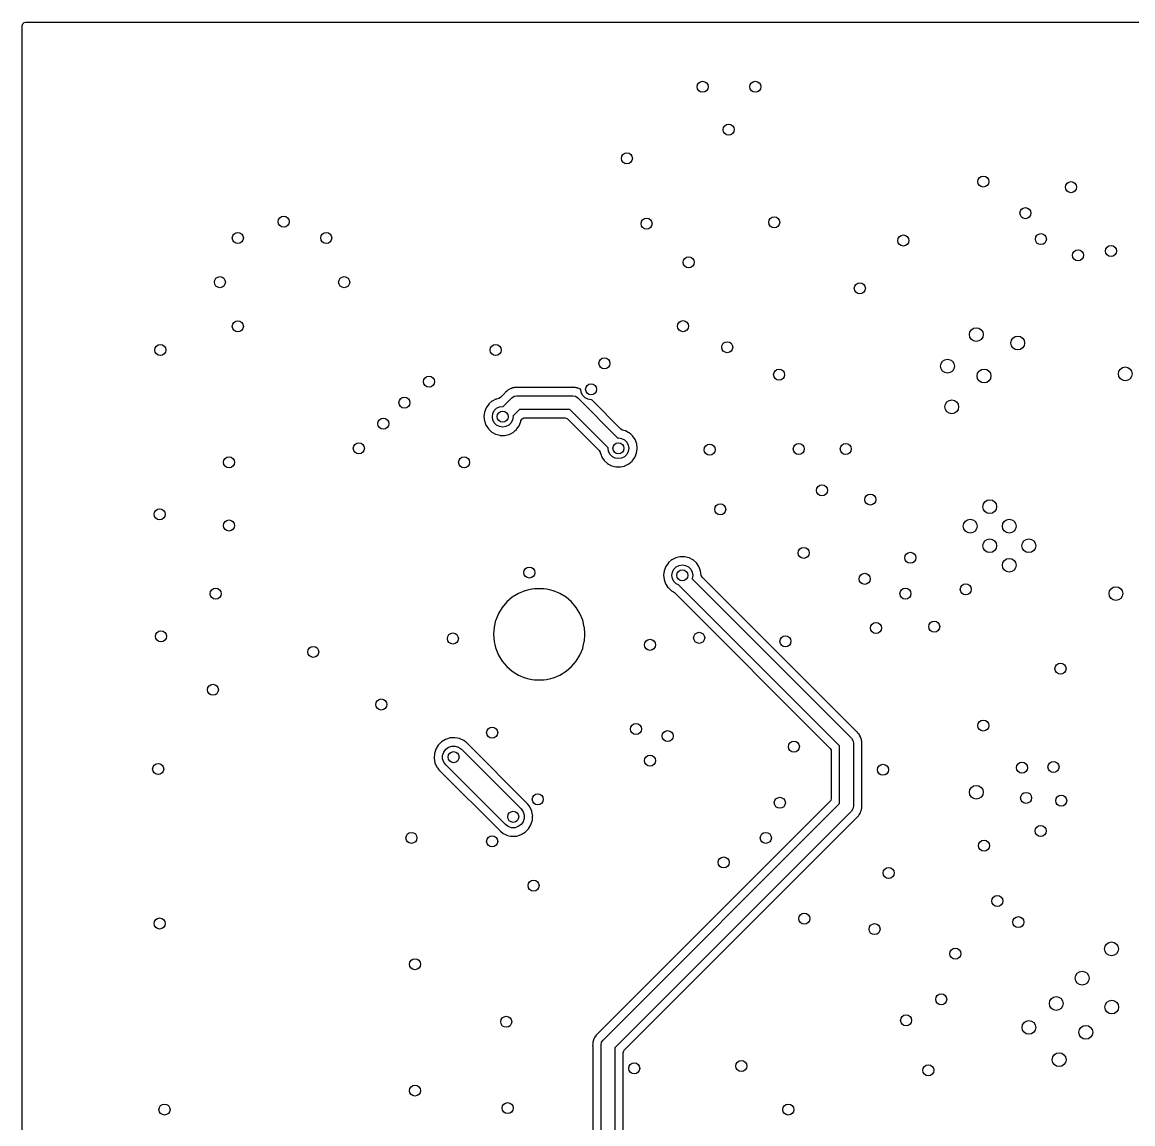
# Model space of a CAD drawing. Extents: x 4.14 to 7.68, y -5.31 to -1.77.
# Drawn here: x 4.135 to 5.718, y -3.342 to -1.773 of the extents above; entities that cross this region are included whole.
import ezdxf

# ---------------------------------------------------------------- set-up
doc = ezdxf.new("R2010")
doc.units = 0
doc.header["$MEASUREMENT"] = 0
doc.layers.add('BLACK', color=7, linetype='CONTINUOUS')

msp = doc.modelspace()

# ---------------------------------------------------------------- linework, layer by layer
at = {"layer": 'BLACK', "linetype": 'CONTINUOUS'}
for p, q in [((4.13522, -1.77797), (4.136, -1.77529)), ((4.13522, -5.30864), (4.13522, -1.77797)), ((4.136, -1.77529), (4.13812, -1.77346)), ((4.13812, -1.77346), (4.14018, -1.77301)), ((4.14018, -1.77301), (7.67085, -1.77301)), ((4.83186, -2.29474), (4.83066, -2.2954)), ((4.83216, -2.29458), (4.83186, -2.29474)), ((4.83186, -2.29474), (4.83186, -2.29474)), ((4.83249, -2.2945), (4.83216, -2.29458)), ((4.83274, -2.29444), (4.83249, -2.2945)), ((4.83249, -2.2945), (4.83249, -2.2945)), ((4.83357, -2.29416), (4.83274, -2.29444)), ((4.83381, -2.29406), (4.83357, -2.29416)), ((4.83412, -2.29393), (4.83381, -2.29406)), ((4.83381, -2.29406), (4.83381, -2.29406)), ((4.83539, -2.29375), (4.83412, -2.29393)), ((4.83581, -2.2937), (4.83539, -2.29375)), ((4.83627, -2.29361), (4.83581, -2.2937)), ((4.83761, -2.2933), (4.83627, -2.29361)), ((4.83794, -2.29322), (4.83761, -2.2933)), ((4.84021, -2.29332), (4.83794, -2.29322)), ((4.84038, -2.29332), (4.84021, -2.29332)), ((4.84059, -2.29333), (4.84038, -2.29332)), ((4.91776, -2.29333), (4.84059, -2.29333)), ((4.91858, -2.29326), (4.91776, -2.29333)), ((4.91898, -2.29319), (4.91858, -2.29326)), ((4.91931, -2.29313), (4.91898, -2.29319)), ((4.91898, -2.29319), (4.91898, -2.29319)), ((4.92049, -2.29326), (4.91931, -2.29313)), ((4.92089, -2.2933), (4.92049, -2.29326)), ((4.92141, -2.29333), (4.92089, -2.2933)), ((4.92277, -2.29333), (4.92141, -2.29333)), ((4.92287, -2.29333), (4.92277, -2.29333)), ((4.9229, -2.29334), (4.92287, -2.29333)), ((4.92287, -2.29333), (4.92287, -2.29333)), ((4.9232, -2.29336), (4.9229, -2.29334)), ((4.92376, -2.29352), (4.9232, -2.29336)), ((4.92463, -2.29369), (4.92376, -2.29352)), ((4.92488, -2.29372), (4.92463, -2.29369)), ((4.92522, -2.29375), (4.92488, -2.29372)), ((4.92488, -2.29372), (4.92488, -2.29372)), ((4.926, -2.29406), (4.92522, -2.29375)), ((4.92681, -2.29439), (4.926, -2.29406)), ((4.92725, -2.29454), (4.92681, -2.29439)), ((4.92857, -2.29492), (4.92725, -2.29454)), ((4.9289, -2.29501), (4.92857, -2.29492)), ((4.92857, -2.29492), (4.92857, -2.29492)), ((4.9294, -2.29533), (4.9289, -2.29501)), ((4.8104, -2.31003), (4.80521, -2.31271)), ((4.81066, -2.30989), (4.8104, -2.31003)), ((4.8104, -2.31003), (4.8104, -2.31003)), ((4.81095, -2.30982), (4.81066, -2.30989)), ((4.8143, -2.30902), (4.81095, -2.30982)), ((4.81095, -2.30982), (4.81095, -2.30982)), ((4.81665, -2.3077), (4.8143, -2.30902)), ((4.82309, -2.30126), (4.81665, -2.3077)), ((4.82073, -2.32035), (4.83304, -2.30804)), ((4.82362, -2.30063), (4.82309, -2.30126)), ((4.82386, -2.3003), (4.82362, -2.30063)), ((4.82405, -2.30002), (4.82386, -2.3003)), ((4.82386, -2.3003), (4.82386, -2.3003)), ((4.82529, -2.29903), (4.82405, -2.30002)), ((4.82567, -2.29868), (4.82529, -2.29903)), ((4.82664, -2.29771), (4.82567, -2.29868)), ((4.82696, -2.29744), (4.82664, -2.29771)), ((4.82748, -2.29715), (4.82696, -2.29744)), ((4.82821, -2.29666), (4.82748, -2.29715)), ((4.8284, -2.2965), (4.82821, -2.29666)), ((4.82867, -2.29629), (4.8284, -2.2965)), ((4.82898, -2.29615), (4.82867, -2.29629)), ((4.83024, -2.29561), (4.82898, -2.29615)), ((4.82898, -2.29615), (4.82898, -2.29615)), ((4.83066, -2.2954), (4.83024, -2.29561)), ((4.83304, -2.30804), (4.83623, -2.30591)), ((4.83304, -2.30804), (4.83304, -2.30804)), ((4.83623, -2.30591), (4.84, -2.30516)), ((4.84, -2.30516), (4.92, -2.30516)), ((4.92, -2.30516), (4.92377, -2.30591)), ((4.92377, -2.30591), (4.92696, -2.30804)), ((4.92696, -2.30804), (4.98427, -2.36535)), ((4.93019, -2.29572), (4.9294, -2.29533)), ((4.93074, -2.29594), (4.93019, -2.29572)), ((4.93129, -2.29636), (4.93074, -2.29594)), ((4.93196, -2.30056), (4.93129, -2.29636)), ((4.93406, -2.30468), (4.93196, -2.30056)), ((4.93732, -2.30794), (4.93406, -2.30468)), ((4.94144, -2.31004), (4.93732, -2.30794)), ((4.946, -2.31076), (4.94144, -2.31004)), ((4.94636, -2.31071), (4.946, -2.31076)), ((4.98834, -2.35269), (4.94636, -2.31071)), ((4.79639, -2.32234), (4.79405, -2.32834)), ((4.80009, -2.31707), (4.79639, -2.32234)), ((4.80032, -2.31688), (4.80009, -2.31707)), ((4.80472, -2.31304), (4.80032, -2.31688)), ((4.80032, -2.31688), (4.80032, -2.31688)), ((4.80494, -2.31284), (4.80472, -2.31304)), ((4.80472, -2.31304), (4.80472, -2.31304)), ((4.80521, -2.31271), (4.80494, -2.31284)), ((4.80596, -2.33044), (4.80806, -2.32632)), ((4.80806, -2.32632), (4.81132, -2.32306)), ((4.81132, -2.32306), (4.81544, -2.32096)), ((4.81544, -2.32096), (4.82, -2.32024)), ((4.82, -2.32024), (4.82073, -2.32035)), ((4.84408, -2.32484), (4.83465, -2.33427)), ((4.91592, -2.32484), (4.84408, -2.32484)), ((4.97035, -2.37927), (4.91592, -2.32484)), ((4.79405, -2.32834), (4.79321, -2.33472)), ((4.79321, -2.33472), (4.79392, -2.34112)), ((4.79392, -2.34112), (4.79402, -2.3414)), ((4.79402, -2.3414), (4.79402, -2.3414)), ((4.79402, -2.3414), (4.79432, -2.34221)), ((4.79432, -2.34221), (4.79613, -2.34716)), ((4.80524, -2.335), (4.80596, -2.33044)), ((4.80596, -2.33956), (4.80524, -2.335)), ((4.80806, -2.34368), (4.80596, -2.33956)), ((4.83404, -2.33956), (4.83194, -2.34368)), ((4.83476, -2.335), (4.83404, -2.33956)), ((4.83465, -2.33427), (4.83476, -2.335)), ((4.84348, -2.34791), (4.84588, -2.34193)), ((4.84588, -2.34193), (4.846, -2.34105)), ((4.846, -2.34105), (4.84716, -2.33851)), ((4.84716, -2.33851), (4.84741, -2.33824)), ((4.84741, -2.33824), (4.84752, -2.33813)), ((4.84752, -2.33813), (4.84998, -2.33679)), ((4.84998, -2.33679), (4.85103, -2.33667)), ((4.85103, -2.33667), (4.90897, -2.33667)), ((4.90897, -2.33667), (4.91165, -2.33746)), ((4.91165, -2.33746), (4.91248, -2.33813)), ((4.91248, -2.33813), (4.95749, -2.38314)), ((4.79613, -2.34716), (4.7963, -2.34741)), ((4.7963, -2.34741), (4.7963, -2.34741)), ((4.7963, -2.34741), (4.79955, -2.35226)), ((4.79955, -2.35226), (4.79955, -2.35226)), ((4.79955, -2.35226), (4.79972, -2.3525)), ((4.79972, -2.3525), (4.80448, -2.35684)), ((4.80448, -2.35684), (4.80561, -2.35745)), ((4.80561, -2.35745), (4.80988, -2.35977)), ((4.81132, -2.34694), (4.80806, -2.34368)), ((4.81544, -2.34904), (4.81132, -2.34694)), ((4.82, -2.34976), (4.81544, -2.34904)), ((4.82456, -2.34904), (4.82, -2.34976)), ((4.82868, -2.34694), (4.82456, -2.34904)), ((4.83194, -2.34368), (4.82868, -2.34694)), ((4.82907, -2.36021), (4.83483, -2.35731)), ((4.83483, -2.35731), (4.83771, -2.35485)), ((4.83771, -2.35485), (4.83949, -2.35333)), ((4.83949, -2.35333), (4.83972, -2.35313)), ((4.83949, -2.35333), (4.83949, -2.35333)), ((4.83972, -2.35313), (4.84017, -2.3525)), ((4.84017, -2.3525), (4.8433, -2.34815)), ((4.8433, -2.34815), (4.84348, -2.34791)), ((4.8433, -2.34815), (4.8433, -2.34815)), ((4.99064, -2.354), (4.98834, -2.35269)), ((4.9946, -2.35499), (4.99064, -2.354)), ((4.99486, -2.35513), (4.9946, -2.35499)), ((4.99899, -2.35731), (4.99486, -2.35513)), ((4.99486, -2.35513), (4.99486, -2.35513)), ((5.00029, -2.358), (4.99899, -2.35731)), ((5.00251, -2.35998), (5.00029, -2.358)), ((4.80988, -2.35977), (4.80988, -2.35977)), ((4.80988, -2.35977), (4.81014, -2.35991)), ((4.81014, -2.35991), (4.81043, -2.35998)), ((4.81043, -2.35998), (4.81607, -2.36147)), ((4.81607, -2.36147), (4.81607, -2.36147)), ((4.81607, -2.36147), (4.81636, -2.36154)), ((4.81636, -2.36154), (4.81964, -2.36159)), ((4.81964, -2.36159), (4.8225, -2.36164)), ((4.8225, -2.36164), (4.8225, -2.36164)), ((4.8225, -2.36164), (4.8228, -2.36164)), ((4.8228, -2.36164), (4.82309, -2.36158)), ((4.82309, -2.36158), (4.82878, -2.36027)), ((4.82309, -2.36158), (4.82309, -2.36158)), ((4.82878, -2.36027), (4.82907, -2.36021)), ((4.98427, -2.36535), (4.985, -2.36524)), ((4.985, -2.36524), (4.98956, -2.36596)), ((4.98956, -2.36596), (4.99368, -2.36806)), ((4.99368, -2.36806), (4.99694, -2.37132)), ((4.99694, -2.37132), (4.99904, -2.37544)), ((5.00437, -2.36164), (5.00251, -2.35998)), ((5.0051, -2.36228), (5.00437, -2.36164)), ((5.00874, -2.36759), (5.0051, -2.36228)), ((5.01102, -2.37361), (5.00874, -2.36759)), ((5.01179, -2.38), (5.01102, -2.37361)), ((4.95749, -2.38314), (4.9588, -2.38553)), ((4.9588, -2.38553), (4.95882, -2.38553)), ((4.95882, -2.38553), (4.95883, -2.3856)), ((4.95883, -2.3856), (4.95883, -2.3856)), ((4.95883, -2.3856), (4.95883, -2.38561)), ((4.95883, -2.38561), (4.95889, -2.38582)), ((4.95889, -2.38582), (4.95892, -2.38612)), ((4.95892, -2.38612), (4.96113, -2.39216)), ((4.97024, -2.38), (4.97035, -2.37927)), ((4.97096, -2.38456), (4.97024, -2.38)), ((4.97306, -2.38868), (4.97096, -2.38456)), ((4.97632, -2.39194), (4.97306, -2.38868)), ((4.99694, -2.38868), (4.99368, -2.39194)), ((4.99904, -2.38456), (4.99694, -2.38868)), ((4.99904, -2.37544), (4.99976, -2.38)), ((4.99976, -2.38), (4.99904, -2.38456)), ((5.00848, -2.39291), (5.01088, -2.38693)), ((5.01088, -2.38693), (5.01178, -2.38056)), ((5.01178, -2.38056), (5.01179, -2.38)), ((4.96113, -2.39216), (4.9613, -2.39241)), ((4.9613, -2.39241), (4.9613, -2.39241)), ((4.9613, -2.39241), (4.96455, -2.39726)), ((4.96455, -2.39726), (4.96455, -2.39726)), ((4.96455, -2.39726), (4.96472, -2.3975)), ((4.96472, -2.3975), (4.96948, -2.40184)), ((4.96948, -2.40184), (4.97061, -2.40245)), ((4.97061, -2.40245), (4.97488, -2.40477)), ((4.97488, -2.40477), (4.97488, -2.40477)), ((4.97488, -2.40477), (4.97514, -2.40491)), ((4.97514, -2.40491), (4.97543, -2.40498)), ((4.97543, -2.40498), (4.98107, -2.40647)), ((4.98044, -2.39404), (4.97632, -2.39194)), ((4.985, -2.39476), (4.98044, -2.39404)), ((4.98956, -2.39404), (4.985, -2.39476)), ((4.98809, -2.40658), (4.99378, -2.40527)), ((4.99368, -2.39194), (4.98956, -2.39404)), ((4.99378, -2.40527), (4.99407, -2.40521)), ((4.99407, -2.40521), (4.99983, -2.40231)), ((4.99983, -2.40231), (5.00472, -2.39813)), ((5.00472, -2.39813), (5.00517, -2.3975)), ((5.00517, -2.3975), (5.0083, -2.39315)), ((5.0083, -2.39315), (5.00848, -2.39291)), ((5.0083, -2.39315), (5.0083, -2.39315)), ((4.98107, -2.40647), (4.98107, -2.40647)), ((4.98107, -2.40647), (4.98136, -2.40654)), ((4.98136, -2.40654), (4.98464, -2.40659)), ((4.98464, -2.40659), (4.9875, -2.40664)), ((4.9875, -2.40664), (4.9875, -2.40664)), ((4.9875, -2.40664), (4.9878, -2.40664)), ((4.9878, -2.40664), (4.98809, -2.40658)), ((4.98809, -2.40658), (4.98809, -2.40658)), ((5.05609, -2.54307), (5.05239, -2.54834)), ((5.05632, -2.54288), (5.05609, -2.54307)), ((5.06072, -2.53904), (5.05632, -2.54288)), ((5.05632, -2.54288), (5.05632, -2.54288)), ((5.06094, -2.53884), (5.06072, -2.53904)), ((5.06072, -2.53904), (5.06072, -2.53904)), ((5.06666, -2.53589), (5.06094, -2.53884)), ((5.06695, -2.53582), (5.06666, -2.53589)), ((5.07263, -2.53446), (5.06695, -2.53582)), ((5.06695, -2.53582), (5.06695, -2.53582)), ((5.06732, -2.54906), (5.07144, -2.54696)), ((5.07144, -2.54696), (5.076, -2.54624)), ((5.07292, -2.53439), (5.07263, -2.53446)), ((5.07263, -2.53446), (5.07263, -2.53446)), ((5.07638, -2.53441), (5.07292, -2.53439)), ((5.076, -2.54624), (5.08056, -2.54696)), ((5.07906, -2.53442), (5.07638, -2.53441)), ((5.07936, -2.53442), (5.07906, -2.53442)), ((5.07906, -2.53442), (5.07906, -2.53442)), ((5.07965, -2.53449), (5.07936, -2.53442)), ((5.08359, -2.53548), (5.07965, -2.53449)), ((5.07965, -2.53449), (5.07965, -2.53449)), ((5.08056, -2.54696), (5.08468, -2.54906)), ((5.0856, -2.53599), (5.08359, -2.53548)), ((5.08586, -2.53613), (5.0856, -2.53599)), ((5.09103, -2.53886), (5.08586, -2.53613)), ((5.08586, -2.53613), (5.08586, -2.53613)), ((5.09129, -2.539), (5.09103, -2.53886)), ((5.0961, -2.54328), (5.09129, -2.539)), ((5.09974, -2.54859), (5.0961, -2.54328)), ((5.05005, -2.55434), (5.04921, -2.56072)), ((5.04921, -2.56072), (5.04992, -2.56712)), ((5.05239, -2.54834), (5.05005, -2.55434)), ((5.06124, -2.561), (5.06196, -2.55644)), ((5.06196, -2.56556), (5.06124, -2.561)), ((5.06196, -2.55644), (5.06406, -2.55232)), ((5.06406, -2.55232), (5.06732, -2.54906)), ((5.08468, -2.54906), (5.08794, -2.55232)), ((5.08794, -2.55232), (5.09004, -2.55644)), ((5.09004, -2.55644), (5.09076, -2.561)), ((5.09076, -2.561), (5.09004, -2.56556)), ((5.10202, -2.55461), (5.09974, -2.54859)), ((5.10205, -2.55491), (5.10202, -2.55461)), ((5.10274, -2.5606), (5.10205, -2.55491)), ((5.10282, -2.56105), (5.10274, -2.5606)), ((5.10416, -2.56351), (5.10282, -2.56105)), ((5.32374, -2.78309), (5.10416, -2.56351)), ((5.04992, -2.56712), (5.05213, -2.57316)), ((5.05213, -2.57316), (5.0523, -2.57341)), ((5.0523, -2.57341), (5.0523, -2.57341)), ((5.0523, -2.57341), (5.05555, -2.57826)), ((5.05555, -2.57826), (5.05555, -2.57826)), ((5.05555, -2.57826), (5.05572, -2.5785)), ((5.05572, -2.5785), (5.06048, -2.58284)), ((5.06406, -2.56968), (5.06196, -2.56556)), ((5.06732, -2.57294), (5.06406, -2.56968)), ((5.07079, -2.57471), (5.06732, -2.57294)), ((5.30016, -2.80408), (5.07079, -2.57471)), ((5.09004, -2.56556), (5.08985, -2.56593)), ((5.08985, -2.56593), (5.31696, -2.79304)), ((4.83369, -2.59227), (4.82591, -2.59891)), ((4.84241, -2.58692), (4.83369, -2.59227)), ((4.84259, -2.58685), (4.84241, -2.58692)), ((4.85168, -2.58308), (4.84259, -2.58685)), ((4.84259, -2.58685), (4.84259, -2.58685)), ((4.85186, -2.58301), (4.85168, -2.58308)), ((4.85168, -2.58308), (4.85168, -2.58308)), ((4.85534, -2.58217), (4.85186, -2.58301)), ((4.86161, -2.58067), (4.85534, -2.58217)), ((4.8618, -2.58062), (4.86161, -2.58067)), ((4.86161, -2.58067), (4.86161, -2.58067)), ((4.86535, -2.58034), (4.8618, -2.58062)), ((4.86935, -2.58003), (4.86535, -2.58034)), ((4.86945, -2.58002), (4.86935, -2.58003)), ((4.86935, -2.58003), (4.86935, -2.58003)), ((4.87455, -2.58002), (4.86945, -2.58002)), ((4.87465, -2.58003), (4.87455, -2.58002)), ((4.87865, -2.58034), (4.87465, -2.58003)), ((4.87465, -2.58003), (4.87465, -2.58003)), ((4.8822, -2.58062), (4.87865, -2.58034)), ((4.88239, -2.58067), (4.8822, -2.58062)), ((4.88866, -2.58217), (4.88239, -2.58067)), ((4.88239, -2.58067), (4.88239, -2.58067)), ((4.89214, -2.58301), (4.88866, -2.58217)), ((4.89232, -2.58308), (4.89214, -2.58301)), ((4.90141, -2.58685), (4.89232, -2.58308)), ((4.89232, -2.58308), (4.89232, -2.58308)), ((4.90159, -2.58692), (4.90141, -2.58685)), ((4.90141, -2.58685), (4.90141, -2.58685)), ((4.91031, -2.59227), (4.90159, -2.58692)), ((4.91809, -2.59891), (4.91031, -2.59227)), ((5.06048, -2.58284), (5.06074, -2.58298)), ((5.06074, -2.58298), (5.06358, -2.58452)), ((5.06358, -2.58452), (5.06472, -2.58537)), ((5.06472, -2.58537), (5.28687, -2.80752)), ((4.81927, -2.60669), (4.81392, -2.61541)), ((4.82591, -2.59891), (4.81927, -2.60669)), ((4.92473, -2.60669), (4.91809, -2.59891)), ((4.93008, -2.61541), (4.92473, -2.60669)), ((4.80996, -2.62505), (4.80767, -2.63461)), ((4.81001, -2.62486), (4.80996, -2.62505)), ((4.81392, -2.61541), (4.81001, -2.62486)), ((4.93399, -2.62486), (4.93008, -2.61541)), ((4.93404, -2.62505), (4.93399, -2.62486)), ((4.93633, -2.63461), (4.93404, -2.62505)), ((4.80762, -2.6348), (4.80682, -2.645)), ((4.80767, -2.63461), (4.80762, -2.6348)), ((4.80767, -2.63461), (4.80767, -2.63461)), ((4.93638, -2.6348), (4.93633, -2.63461)), ((4.93633, -2.63461), (4.93633, -2.63461)), ((4.93718, -2.645), (4.93638, -2.6348)), ((4.80682, -2.645), (4.80762, -2.6552)), ((4.80762, -2.6552), (4.80767, -2.65539)), ((4.80767, -2.65539), (4.80767, -2.65539)), ((4.80767, -2.65539), (4.80917, -2.66166)), ((4.93483, -2.66166), (4.93633, -2.65539)), ((4.93633, -2.65539), (4.93638, -2.6552)), ((4.93633, -2.65539), (4.93633, -2.65539)), ((4.93638, -2.6552), (4.93718, -2.645)), ((4.80917, -2.66166), (4.81001, -2.66514)), ((4.81001, -2.66514), (4.81392, -2.67459)), ((4.81392, -2.67459), (4.81927, -2.68331)), ((4.92473, -2.68331), (4.93008, -2.67459)), ((4.93008, -2.67459), (4.93399, -2.66514)), ((4.93399, -2.66514), (4.93483, -2.66166)), ((4.81927, -2.68331), (4.82591, -2.69109)), ((4.91809, -2.69109), (4.92473, -2.68331)), ((4.82591, -2.69109), (4.83369, -2.69773)), ((4.83369, -2.69773), (4.84241, -2.70308)), ((4.84241, -2.70308), (4.84259, -2.70315)), ((4.84259, -2.70315), (4.84259, -2.70315)), ((4.84259, -2.70315), (4.85168, -2.70692)), ((4.89232, -2.70692), (4.90141, -2.70315)), ((4.90141, -2.70315), (4.90159, -2.70308)), ((4.90141, -2.70315), (4.90141, -2.70315)), ((4.90159, -2.70308), (4.91031, -2.69773)), ((4.91031, -2.69773), (4.91809, -2.69109)), ((4.85168, -2.70692), (4.85186, -2.70699)), ((4.85186, -2.70699), (4.85534, -2.70783)), ((4.85534, -2.70783), (4.86161, -2.70933)), ((4.86161, -2.70933), (4.86161, -2.70933)), ((4.86161, -2.70933), (4.8618, -2.70938)), ((4.8618, -2.70938), (4.86535, -2.70966)), ((4.86535, -2.70966), (4.86935, -2.70997)), ((4.86935, -2.70997), (4.86935, -2.70997)), ((4.86935, -2.70997), (4.86945, -2.70998)), ((4.86945, -2.70998), (4.87455, -2.70998)), ((4.87455, -2.70998), (4.87465, -2.70997)), ((4.87465, -2.70997), (4.87865, -2.70966)), ((4.87465, -2.70997), (4.87465, -2.70997)), ((4.87865, -2.70966), (4.8822, -2.70938)), ((4.8822, -2.70938), (4.88239, -2.70933)), ((4.88239, -2.70933), (4.88866, -2.70783)), ((4.88239, -2.70933), (4.88239, -2.70933)), ((4.88866, -2.70783), (4.89214, -2.70699)), ((4.89214, -2.70699), (4.89232, -2.70692)), ((5.32437, -2.78362), (5.32374, -2.78309)), ((5.3247, -2.78386), (5.32437, -2.78362)), ((5.32498, -2.78405), (5.3247, -2.78386)), ((5.3247, -2.78386), (5.3247, -2.78386)), ((5.32519, -2.78432), (5.32498, -2.78405)), ((5.32597, -2.78529), (5.32519, -2.78432)), ((5.32519, -2.78432), (5.32519, -2.78432)), ((5.32632, -2.78567), (5.32597, -2.78529)), ((5.32729, -2.78664), (5.32632, -2.78567)), ((4.73061, -2.80038), (4.72823, -2.80274)), ((4.73276, -2.79826), (4.73061, -2.80038)), ((4.73297, -2.79805), (4.73276, -2.79826)), ((4.73276, -2.79826), (4.73276, -2.79826)), ((4.7387, -2.79462), (4.73297, -2.79805)), ((4.74508, -2.79266), (4.7387, -2.79462)), ((4.75022, -2.79236), (4.74508, -2.79266)), ((4.75145, -2.79229), (4.75022, -2.79236)), ((4.75174, -2.79227), (4.75145, -2.79229)), ((4.75145, -2.79229), (4.75145, -2.79229)), ((4.75831, -2.79349), (4.75174, -2.79227)), ((4.76439, -2.79624), (4.75831, -2.79349)), ((4.76463, -2.79642), (4.76439, -2.79624)), ((4.767, -2.79828), (4.76463, -2.79642)), ((4.76463, -2.79642), (4.76463, -2.79642)), ((4.76832, -2.79932), (4.767, -2.79828)), ((4.85579, -2.88678), (4.76832, -2.79932)), ((5.31696, -2.79304), (5.31909, -2.79623)), ((5.31909, -2.79623), (5.31984, -2.8)), ((5.31984, -2.8), (5.31984, -2.8)), ((5.31984, -2.8), (5.31984, -2.89)), ((5.32756, -2.78696), (5.32729, -2.78664)), ((5.32769, -2.78718), (5.32756, -2.78696)), ((5.32785, -2.78748), (5.32769, -2.78718)), ((5.32834, -2.78821), (5.32785, -2.78748)), ((5.32871, -2.78867), (5.32834, -2.78821)), ((5.32939, -2.79024), (5.32871, -2.78867)), ((5.3296, -2.79066), (5.32939, -2.79024)), ((5.33026, -2.79186), (5.3296, -2.79066)), ((5.33042, -2.79216), (5.33026, -2.79186)), ((5.33026, -2.79186), (5.33026, -2.79186)), ((5.3305, -2.79249), (5.33042, -2.79216)), ((5.33056, -2.79274), (5.3305, -2.79249)), ((5.33084, -2.79357), (5.33056, -2.79274)), ((5.33107, -2.79412), (5.33084, -2.79357)), ((5.33114, -2.79462), (5.33107, -2.79412)), ((5.3313, -2.79581), (5.33114, -2.79462)), ((5.33139, -2.79627), (5.3313, -2.79581)), ((5.33142, -2.79642), (5.33139, -2.79627)), ((5.33178, -2.79794), (5.33142, -2.79642)), ((5.33167, -2.80059), (5.33168, -2.80038)), ((5.33167, -2.88776), (5.33167, -2.80059)), ((5.33168, -2.80021), (5.33178, -2.79794)), ((5.33168, -2.80038), (5.33168, -2.80021)), ((4.72271, -2.81479), (4.72226, -2.82145)), ((4.72474, -2.80844), (4.72271, -2.81479)), ((4.72823, -2.80274), (4.72474, -2.80844)), ((4.73445, -2.81754), (4.73597, -2.81285)), ((4.73597, -2.81285), (4.73886, -2.80886)), ((4.73886, -2.80886), (4.74285, -2.80597)), ((4.74285, -2.80597), (4.74754, -2.80445)), ((4.74754, -2.80445), (4.75246, -2.80445)), ((4.75246, -2.80445), (4.75715, -2.80597)), ((4.75715, -2.80597), (4.76114, -2.80886)), ((4.76114, -2.80886), (4.84614, -2.89386)), ((5.28687, -2.80752), (5.28821, -2.80998)), ((5.28821, -2.80998), (5.28833, -2.81103)), ((5.28833, -2.81103), (5.28833, -2.87897)), ((5.30016, -2.88592), (5.30016, -2.80408)), ((4.72226, -2.82145), (4.7234, -2.82803)), ((4.7234, -2.82803), (4.72609, -2.83414)), ((4.73445, -2.82246), (4.73445, -2.81754)), ((4.73597, -2.82715), (4.73445, -2.82246)), ((4.73886, -2.83114), (4.73597, -2.82715)), ((4.82386, -2.91614), (4.73886, -2.83114)), ((4.72609, -2.83414), (4.72627, -2.83438)), ((4.72627, -2.83438), (4.72627, -2.83438)), ((4.72627, -2.83438), (4.72736, -2.83579)), ((4.72736, -2.83579), (4.72921, -2.83822)), ((4.72921, -2.83822), (4.81668, -2.92568)), ((5.28833, -2.87897), (5.28754, -2.88165)), ((4.84614, -2.89386), (4.84903, -2.89785)), ((4.85891, -2.89086), (4.85579, -2.88678)), ((4.8616, -2.89697), (4.85891, -2.89086)), ((5.28687, -2.88248), (4.95509, -3.21426)), ((4.96304, -3.22304), (5.30016, -2.88592)), ((5.28754, -2.88165), (5.28687, -2.88248)), ((5.31909, -2.89377), (5.31696, -2.89696)), ((5.31984, -2.89), (5.31909, -2.89377)), ((5.33061, -2.89681), (5.33125, -2.89522)), ((5.33125, -2.89522), (5.33131, -2.89463)), ((5.33131, -2.89463), (5.33148, -2.89376)), ((5.33148, -2.89376), (5.33157, -2.89345)), ((5.33157, -2.89345), (5.33164, -2.8932)), ((5.33164, -2.8932), (5.33167, -2.89277)), ((5.33174, -2.88858), (5.33167, -2.88776)), ((5.33167, -2.89141), (5.33168, -2.89126)), ((5.33167, -2.89277), (5.33167, -2.89141)), ((5.33168, -2.89126), (5.3317, -2.89089)), ((5.3317, -2.89089), (5.33183, -2.88965)), ((5.33181, -2.88898), (5.33174, -2.88858)), ((5.33187, -2.88931), (5.33181, -2.88898)), ((5.33181, -2.88898), (5.33181, -2.88898)), ((5.33183, -2.88965), (5.33187, -2.88931)), ((4.84903, -2.91215), (4.84614, -2.91614)), ((4.84903, -2.89785), (4.85055, -2.90254)), ((4.85055, -2.90746), (4.84903, -2.91215)), ((4.85055, -2.90254), (4.85055, -2.90746)), ((4.86026, -2.91656), (4.86173, -2.91195)), ((4.86165, -2.89726), (4.8616, -2.89697)), ((4.86252, -2.90229), (4.86165, -2.89726)), ((4.86173, -2.91195), (4.8622, -2.91049)), ((4.8622, -2.91049), (4.86229, -2.91021)), ((4.8622, -2.91049), (4.8622, -2.91049)), ((4.86229, -2.91021), (4.8626, -2.90567)), ((4.86274, -2.90355), (4.86252, -2.90229)), ((4.8626, -2.90567), (4.86272, -2.90384)), ((4.86272, -2.90384), (4.86274, -2.90355)), ((4.86272, -2.90384), (4.86272, -2.90384)), ((5.31696, -2.89696), (4.97984, -3.23408)), ((4.99313, -3.23752), (5.32491, -2.90574)), ((5.31696, -2.89696), (5.31696, -2.89696)), ((5.32491, -2.90574), (5.32506, -2.9056)), ((5.32506, -2.9056), (5.32619, -2.90456)), ((5.32619, -2.90456), (5.32686, -2.90394)), ((5.32686, -2.90394), (5.3271, -2.90355)), ((5.3271, -2.90355), (5.32776, -2.90249)), ((5.32776, -2.90249), (5.32802, -2.9021)), ((5.32802, -2.9021), (5.32906, -2.90074)), ((5.32906, -2.90074), (5.32928, -2.90019)), ((5.32928, -2.90019), (5.32967, -2.8994)), ((5.32967, -2.8994), (5.32981, -2.89919)), ((5.32981, -2.89919), (5.32999, -2.8989)), ((5.32981, -2.89919), (5.32981, -2.89919)), ((5.32999, -2.8989), (5.33008, -2.89857)), ((5.33008, -2.89857), (5.33046, -2.89725)), ((5.33008, -2.89857), (5.33008, -2.89857)), ((5.33046, -2.89725), (5.33061, -2.89681)), ((4.81668, -2.92568), (4.82061, -2.92876)), ((4.82785, -2.91903), (4.82386, -2.91614)), ((4.83254, -2.92055), (4.82785, -2.91903)), ((4.83746, -2.92055), (4.83254, -2.92055)), ((4.84215, -2.91903), (4.83746, -2.92055)), ((4.84614, -2.91614), (4.84215, -2.91903)), ((4.8463, -2.93038), (4.85203, -2.92695)), ((4.85203, -2.92695), (4.85224, -2.92674)), ((4.85224, -2.92674), (4.85445, -2.92456)), ((4.85224, -2.92674), (4.85224, -2.92674)), ((4.85445, -2.92456), (4.85677, -2.92226)), ((4.85677, -2.92226), (4.86026, -2.91656)), ((4.82061, -2.92876), (4.82088, -2.92889)), ((4.82088, -2.92889), (4.82088, -2.92889)), ((4.82088, -2.92889), (4.82419, -2.93038)), ((4.82419, -2.93038), (4.82669, -2.93151)), ((4.82669, -2.93151), (4.82699, -2.93156)), ((4.82699, -2.93156), (4.82699, -2.93156)), ((4.82699, -2.93156), (4.83118, -2.93234)), ((4.83118, -2.93234), (4.83326, -2.93273)), ((4.83326, -2.93273), (4.83355, -2.93271)), ((4.83355, -2.93271), (4.83478, -2.93264)), ((4.83355, -2.93271), (4.83355, -2.93271)), ((4.83478, -2.93264), (4.83992, -2.93234)), ((4.83992, -2.93234), (4.8463, -2.93038)), ((4.94833, -3.22859), (4.9483, -3.22911)), ((4.94836, -3.2268), (4.94833, -3.22722)), ((4.94833, -3.22722), (4.94833, -3.22859)), ((4.94852, -3.22624), (4.94836, -3.2268)), ((4.94869, -3.22537), (4.94852, -3.22624)), ((4.94872, -3.22512), (4.94869, -3.22537)), ((4.94875, -3.22478), (4.94872, -3.22512)), ((4.94872, -3.22512), (4.94872, -3.22512)), ((4.94939, -3.22319), (4.94875, -3.22478)), ((4.94954, -3.22275), (4.94939, -3.22319)), ((4.94992, -3.22143), (4.94954, -3.22275)), ((4.95001, -3.2211), (4.94992, -3.22143)), ((4.94992, -3.22143), (4.94992, -3.22143)), ((4.95033, -3.2206), (4.95001, -3.2211)), ((4.95072, -3.21981), (4.95033, -3.2206)), ((4.95094, -3.21926), (4.95072, -3.21981)), ((4.95198, -3.2179), (4.95094, -3.21926)), ((4.95224, -3.21751), (4.95198, -3.2179)), ((4.95314, -3.21606), (4.95224, -3.21751)), ((4.95494, -3.2144), (4.95314, -3.21606)), ((4.95509, -3.21426), (4.95494, -3.2144)), ((4.96016, -3.23), (4.96091, -3.22623)), ((4.96091, -3.22623), (4.96304, -3.22304)), ((4.9483, -3.22911), (4.94813, -3.23069)), ((4.94813, -3.23069), (4.94819, -3.23102)), ((4.94819, -3.23102), (4.94819, -3.23102)), ((4.94819, -3.23102), (4.94826, -3.23142)), ((4.94826, -3.23142), (4.94833, -3.23224)), ((4.94833, -3.23224), (4.94833, -3.80941)), ((4.96016, -3.81), (4.96016, -3.23)), ((4.97984, -3.23408), (4.97984, -3.80592)), ((4.99167, -3.24103), (4.99246, -3.23835)), ((4.99167, -3.79897), (4.99167, -3.24103)), ((4.99246, -3.23835), (4.99313, -3.23752))]:
    msp.add_line(p, q, dxfattribs=at)
at = {"layer": 'BLACK'}
for centre, radius in [((5.105, -1.865), 0.00787), ((5.18, -1.865), 0.00787), ((5.142, -1.926), 0.00787), ((4.997, -1.967), 0.00787), ((5.505, -2), 0.00787), ((5.63, -2.008), 0.00787), ((5.565, -2.045), 0.00787), ((4.50787, -2.05709), 0.00787), ((5.025, -2.06), 0.00787), ((5.207, -2.058), 0.00787), ((4.44252, -2.08031), 0.00787), ((4.5685, -2.08031), 0.00787), ((5.391, -2.084), 0.00787), ((5.587, -2.082), 0.00787), ((5.64, -2.105), 0.00787), ((5.687, -2.099), 0.00787), ((5.085, -2.115), 0.00787), ((4.41693, -2.14331), 0.00787), ((4.59409, -2.14331), 0.00787), ((5.329, -2.152), 0.00787), ((4.44252, -2.2063), 0.00787), ((5.077, -2.206), 0.00787), ((5.495, -2.218), 0.00984), ((5.14, -2.236), 0.00787), ((5.554, -2.23), 0.00984), ((4.332, -2.24), 0.00787), ((4.81, -2.24), 0.00787), ((4.965, -2.259), 0.00787), ((5.454, -2.263), 0.00984), ((4.715, -2.285), 0.00787), ((5.214, -2.275), 0.00787), ((5.506, -2.277), 0.00984), ((5.70732, -2.274), 0.00984), ((4.946, -2.296), 0.00787), ((4.68, -2.315), 0.00787), ((5.46, -2.321), 0.00984), ((4.65, -2.345), 0.00787), ((4.82, -2.335), 0.00787), ((4.615, -2.38), 0.00787), ((4.985, -2.38), 0.00787), ((5.115, -2.382), 0.00787), ((5.242, -2.381), 0.00787), ((5.309, -2.381), 0.00787), ((4.43, -2.4), 0.00787), ((4.765, -2.4), 0.00787), ((5.275, -2.44), 0.00787), ((5.344, -2.453), 0.00787), ((5.51416, -2.46316), 0.00984), ((4.331, -2.474), 0.00787), ((5.13, -2.467), 0.00787), ((4.43, -2.49), 0.00787), ((5.48632, -2.491), 0.00984), ((5.542, -2.491), 0.00984), ((5.51416, -2.51884), 0.00984), ((5.56984, -2.51884), 0.00984), ((5.249, -2.529), 0.00787), ((5.401, -2.536), 0.00787), ((5.542, -2.54668), 0.00984), ((4.858, -2.557), 0.00787), ((5.076, -2.561), 0.00787), ((5.336, -2.566), 0.00787), ((4.411, -2.587), 0.00787), ((5.394, -2.587), 0.00787), ((5.48, -2.581), 0.00787), ((5.694, -2.587), 0.00984), ((5.435, -2.634), 0.00787), ((4.333, -2.648), 0.00787), ((4.749, -2.651), 0.00787), ((5.1, -2.65), 0.00787), ((5.352, -2.636), 0.00787), ((5.03, -2.66), 0.00787), ((5.223, -2.655), 0.00787), ((4.55, -2.67), 0.00787), ((5.615, -2.694), 0.00787), ((4.407, -2.724), 0.00787), ((4.647, -2.745), 0.00787), ((5.505, -2.775), 0.00787), ((4.805, -2.785), 0.00787), ((5.01, -2.78), 0.00787), ((5.055, -2.79), 0.00787), ((5.235, -2.805), 0.00787), ((4.75, -2.82), 0.00787), ((5.03, -2.825), 0.00787), ((4.329, -2.837), 0.00787), ((5.362, -2.838), 0.00787), ((5.56, -2.835), 0.00787), ((5.605, -2.834), 0.00787), ((5.495, -2.87), 0.00984), ((4.87, -2.88), 0.00787), ((5.215, -2.885), 0.00787), ((5.566, -2.878), 0.00787), ((5.616, -2.882), 0.00787), ((4.835, -2.905), 0.00787), ((4.69, -2.935), 0.00787), ((5.195, -2.935), 0.00787), ((5.58661, -2.9252), 0.00787), ((4.805, -2.94), 0.00787), ((5.506, -2.946), 0.00787), ((5.135, -2.97), 0.00787), ((5.37, -2.985), 0.00787), ((4.864, -3.003), 0.00787), ((5.525, -3.025), 0.00787), ((4.331, -3.057), 0.00787), ((5.25, -3.05), 0.00787), ((5.555, -3.055), 0.00787), ((5.35, -3.065), 0.00787), ((5.68766, -3.09315), 0.00984), ((5.465, -3.1), 0.00787), ((4.695, -3.115), 0.00787), ((5.6459, -3.13491), 0.00984), ((5.445, -3.165), 0.00787), ((5.609, -3.171), 0.00984), ((5.688, -3.176), 0.00984), ((4.825, -3.197), 0.00787), ((5.395, -3.195), 0.00787), ((5.57, -3.205), 0.00984), ((5.651, -3.212), 0.00984), ((5.613, -3.251), 0.00984), ((5.00746, -3.26335), 0.00787), ((5.16, -3.26), 0.00787), ((5.42663, -3.26629), 0.00787), ((4.695, -3.295), 0.00787), ((4.338, -3.322), 0.00787), ((4.827, -3.32), 0.00787), ((5.227, -3.322), 0.00787)]:
    msp.add_circle(centre, radius, dxfattribs=at)

doc.saveas('drawing.dxf')
